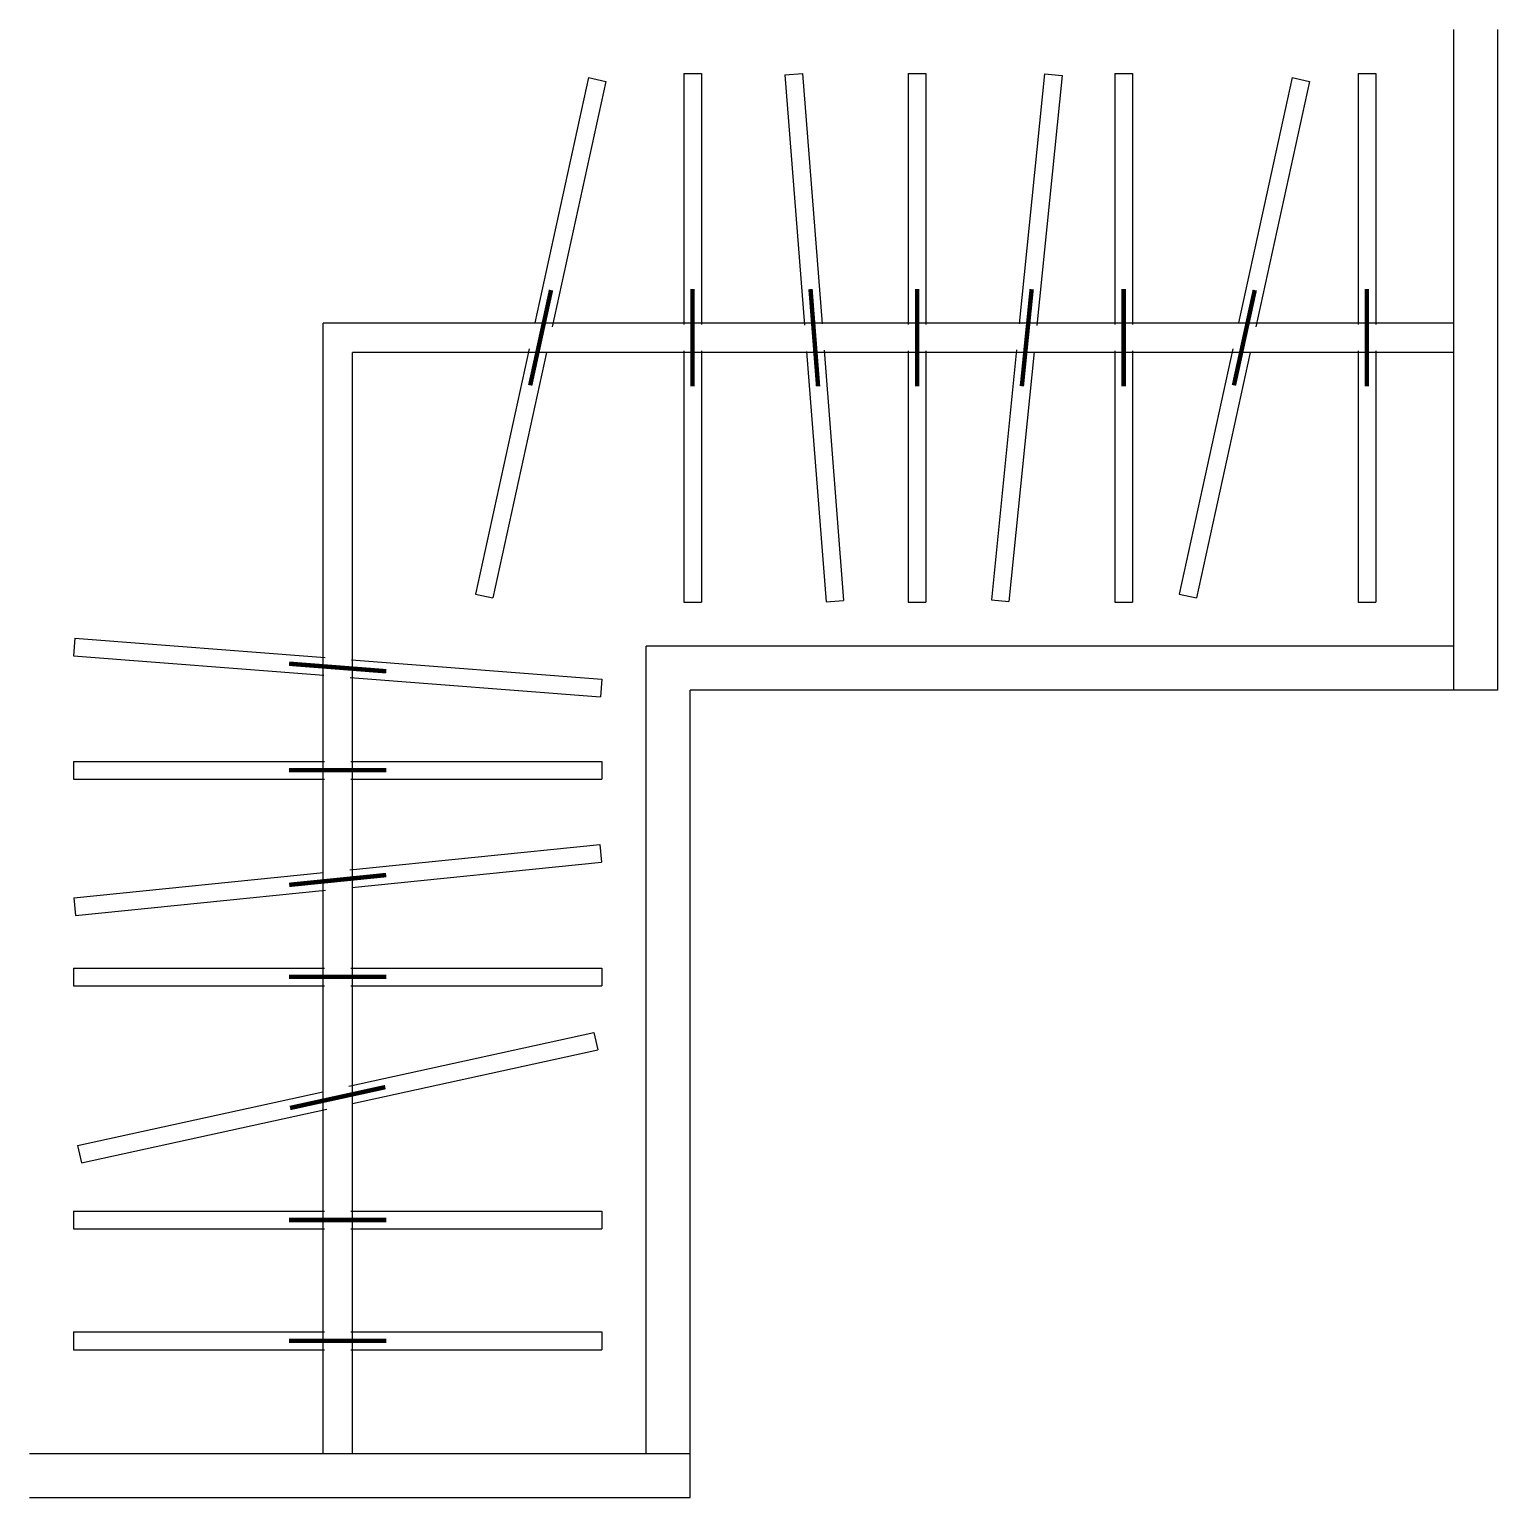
# Model space of a CAD drawing. Header units: millimetres. Extents: x -927.98 to -926.98, y 2724.4 to 2725.4.
import ezdxf

# ---------------------------------------------------------------- set-up
doc = ezdxf.new("R2010")
doc.units = ezdxf.units.MM
doc.header["$LTSCALE"] = 10
doc.layers.add('Móveis_armários', color=2, linetype='Continuous')

# ---------------------------------------------------------------- blocks, each defined once
blk = doc.blocks.new('cdn_cabide')
at = {"layer": 'Móveis_armários', "color": 1}
for p, q in [((-0.0067, 0.2), (-0.0067, 0.01)), ((-0.0067, 0.2), (0.0067, 0.2)), ((0.0067, 0.2), (0.0067, 0.01)), ((-0.0067, -0.01), (-0.0067, -0.2)), ((0.0067, -0.01), (0.0067, -0.2)), ((-0.0067, -0.2), (0.0067, -0.2))]:
    blk.add_line(p, q, dxfattribs=at)
at = {"layer": 'Móveis_armários', "color": 1, "const_width": 0.00335}
blk.add_lwpolyline([(0, 0.0369), (0, -0.0369)], dxfattribs=at)

msp = doc.modelspace()

# ---------------------------------------------------------------- linework, layer by layer
at = {"layer": 'Móveis_armários', "color": 1}
for p, q in [((-927.0089, 2725.4045), (-927.0089, 2724.9545)), ((-927.7789, 2724.4345), (-927.7789, 2725.2045)), ((-927.0089, 2725.2045), (-927.7789, 2725.2045)), ((-927.7589, 2724.4345), (-927.7589, 2725.1845)), ((-927.0089, 2725.1845), (-927.7589, 2725.1845)), ((-927.5589, 2724.4345), (-927.5589, 2724.9845)), ((-927.0089, 2724.9845), (-927.5589, 2724.9845)), ((-927.9789, 2724.4345), (-927.5289, 2724.4345))]:
    msp.add_line(p, q, dxfattribs=at)
at = {"layer": 'Móveis_armários'}
for p, q in [((-926.9789, 2725.4045), (-926.9789, 2724.9545)), ((-927.5289, 2724.4045), (-927.5289, 2724.9545)), ((-926.9789, 2724.9545), (-927.5289, 2724.9545)), ((-927.9789, 2724.4045), (-927.5289, 2724.4045))]:
    msp.add_line(p, q, dxfattribs=at)

# ---------------------------------------------------------------- block references
at = {"layer": 'Móveis_armários', "yscale": 0.9, "zscale": 0.9}
for p, xscale, rotation in [((-927.6307, 2725.1945), 0.9, 347.6512743147307), ((-927.4443, 2725.1945), 0.9, 4.457292020204664), ((-927.2996, 2725.1945), 0.9, 354.2224271396678), ((-927.1514, 2725.1945), 0.9, 347.6512743147307), ((-927.7689, 2724.9699), -0.9, 85.5427079797954), ((-927.7689, 2724.8999), -0.9, 90), ((-927.7689, 2724.8252), -0.9, 95.77757286033209), ((-927.7689, 2724.7592), -0.9, 90), ((-927.7689, 2724.677), -0.9, 102.3487256852693), ((-927.7689, 2724.5936), -0.9, 90), ((-927.7689, 2724.5113), -0.9, 90)]:
    msp.add_blockref('cdn_cabide', p, dxfattribs=dict(at, xscale=xscale, rotation=rotation))
at = {"layer": 'Móveis_armários', "xscale": 0.9, "yscale": 0.9, "zscale": 0.9}
for p in [(-927.5272, 2725.1945), (-927.3743, 2725.1945), (-927.2336, 2725.1945), (-927.0679, 2725.1945)]:
    msp.add_blockref('cdn_cabide', p, dxfattribs=at)

doc.saveas('drawing.dxf')
